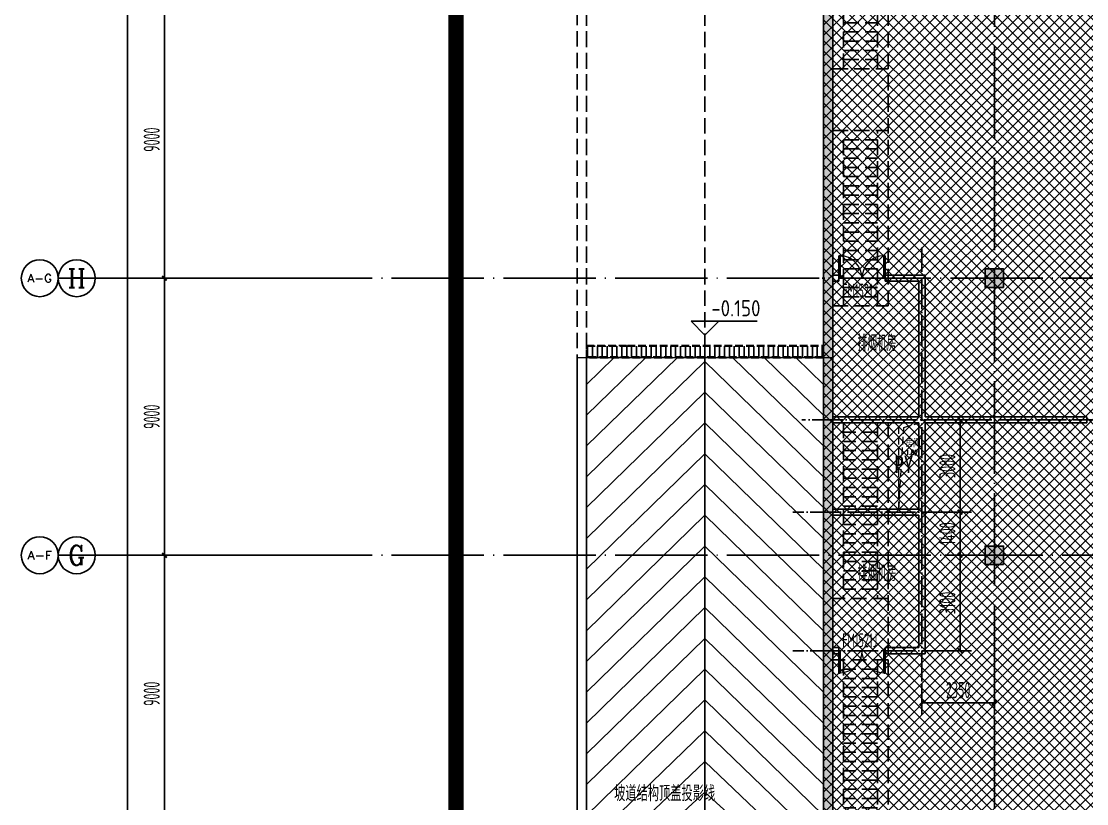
# Model space of a CAD drawing. Extents: x -473190 to 2138458, y -81875 to 2633646.
# Drawn here: x 423429 to 458037, y -8877 to 16538 of the extents above; entities that cross this region are included whole.
import ezdxf
from ezdxf.enums import TextEntityAlignment as Align

# ---------------------------------------------------------------- set-up
doc = ezdxf.new("R2010")
doc.units = 0
doc.header["$LTSCALE"] = 1000
for name, pattern in [('ACAD_ISO05W100', [34, 24, -3, 0.5, -3, 0.5, -3]), ('DASH', [0.35, 0.25, -0.1]), ('DOTE', [2.42, 2, -0.2, 0.02, -0.2])]:
    doc.linetypes.add(name, pattern=pattern)
for name, color, linetype in [('03小品', 2, 'Continuous'), ('A-COLUMN', 2, 'Continuous'), ('A-REDLINE', 1, 'ACAD_ISO05W100'), ('A-ROOM_NAME', 23, 'Continuous'), ('A-SPACE_SHAR', 4, 'Continuous'), ('A-STAIR', 3, 'Continuous'), ('A-WALL', 2, 'Continuous'), ('AXIS', 3, 'Continuous'), ('AXIS_TEXT', 7, 'Continuous'), ('DIM_ELEV', 3, 'Continuous'), ('DIM_SYMB', 3, 'Continuous'), ('DOOR_FIRE', 4, 'Continuous'), ('DOOR_FIRE_TEXT', 7, 'Continuous'), ('DOTE', 1, 'DOTE'), ('PROMPT', 1, 'Continuous'), ('PUB_DIM', 3, 'Continuous'), ('PUB_HATCH', 8, 'Continuous'), ('PUB_TEXT', 7, 'Continuous'), ('RF-QT', 30, 'Continuous'), ('SPACE', 7, 'Continuous'), ('雨棚投影', 147, 'Continuous')]:
    doc.layers.add(name, color=color, linetype=linetype)
doc.layers.add('HOLE', color=52, linetype='Continuous', lineweight=15)
doc.styles.add('8B2_01', font='simhei.ttf', dxfattribs={"width": 0.8})
doc.styles.add('8B2_02', font='tssdeng.shx', dxfattribs={"width": 0.6, "bigfont": 'TSSDCHN.shx'})
doc.styles.add('_TCH_AXIS', font='COMPLEX', dxfattribs={"bigfont": 'GBCBIG'})
doc.styles.add('_TCH_DIM_T3', font='tssdeng.shx', dxfattribs={"width": 0.564706, "bigfont": '@@@tssdchn.shx'})
doc.styles.add('_TCH_SPACE', font='SIMPLEX', dxfattribs={"height": 5, "bigfont": 'GBCBIG'})
doc.styles.add('_TCH_WINDOW', font='tssdeng.shx', dxfattribs={"width": 0.8, "height": 3.5, "bigfont": 'tssdchn.shx'})
doc.styles.add('COMPLEX', font='COMPLEX.shx', dxfattribs={"width": 0.65})
doc.styles.get("Standard").update_dxf_attribs({"font": 'gbenor.shx', "bigfont": 'gbcbig.shx'})
doc.dimstyles.new('_TCH_ARCH&&150', dxfattribs={"dimtxt": 525, "dimasz": 150, "dimexe": 375, "dimexo": 450, "dimgap": 150, "dimtad": 1, "dimdec": 0, "dimzin": 0, "dimdsep": 46, "dimtxsty": '_TCH_DIM_T3', "dimblk": 'ARCHTICK', "dimcen": 0.09, "dimclrt": 7, "dimazin": 2, "dimtfac": 1, "dimtdec": 0, "dimtix": 1, "dimtmove": 2, "dimatfit": 3, "dimfxl": 0, "dimtolj": 1, "dimtzin": 0, "dimarcsym": 0})

# ---------------------------------------------------------------- blocks, each defined once
blk = doc.blocks.new('坡道')
at = {"layer": '雨棚投影', "linetype": 'DASH', "lineweight": -3, "ltscale": 2}
for p, q in [((-153487, -490001), (-153487, -497701)), ((-138368, -493850), (-175993, -493851))]:
    blk.add_line(p, q, dxfattribs=at)
for points in [[(-138368, -490000), (-175993, -490001), (-175993, -497701), (-138368, -497700)], [(-138368, -498000), (-138368, -497701), (-175993, -497701), (-175993, -498000)]]:
    blk.add_lwpolyline(points, close=True, dxfattribs=at)
blk = doc.blocks.new('自行车坡道')
at = {"layer": 'A-STAIR'}
for p, q in [((-72448, -339871), (-67495, -339871)), ((-67495, -341671), (-67495, -339871)), ((-72119, -340221), (-67495, -340221)), ((-71995, -340353), (-71995, -340221)), ((-71695, -340638), (-71695, -340221)), ((-71395, -340993), (-71395, -340221)), ((-71095, -341321), (-71095, -340221)), ((-70795, -341321), (-70795, -340221)), ((-70495, -341321), (-70495, -340221)), ((-70195, -341321), (-70195, -340221)), ((-69895, -341321), (-69895, -340221)), ((-69595, -341321), (-69595, -340221)), ((-69295, -341321), (-69295, -340221)), ((-68995, -341321), (-68995, -340221)), ((-68695, -341321), (-68695, -340221)), ((-68395, -341321), (-68395, -340221)), ((-68095, -341321), (-68095, -340221)), ((-67795, -341321), (-67795, -340221)), ((-71095, -341321), (-67495, -341321)), ((-70759, -341671), (-67495, -341671))]:
    blk.add_line(p, q, dxfattribs=at)
at = {"layer": 'DIM_SYMB'}
blk.add_lwpolyline([(-72776, -339521), (-71718, -340648), (-71513, -340560), (-71768, -340902), (-71564, -340812), (-70507, -341939)], dxfattribs=at)
at = {"layer": '雨棚投影', "color": 252, "linetype": 'DASH', "lineweight": -3, "ltscale": 2}
for p, q in [((-96295, -339871), (-72448, -339871)), ((-96295, -341671), (-96295, -339871)), ((-90595, -341671), (-90595, -339871)), ((-88595, -341671), (-88595, -339871)), ((-82895, -341671), (-82895, -339871)), ((-80895, -341671), (-80895, -339871)), ((-75195, -341671), (-75195, -339871)), ((-73195, -341671), (-73195, -339871)), ((-96295, -340221), (-90595, -340221)), ((-95995, -341321), (-95995, -340221)), ((-95695, -341321), (-95695, -340221)), ((-95395, -341321), (-95395, -340221)), ((-95095, -341321), (-95095, -340221)), ((-94795, -341321), (-94795, -340221)), ((-94495, -341321), (-94495, -340221)), ((-94195, -341321), (-94195, -340221)), ((-93895, -341321), (-93895, -340221)), ((-93595, -341321), (-93595, -340221)), ((-93295, -341321), (-93295, -340221)), ((-92995, -341321), (-92995, -340221)), ((-92695, -341321), (-92695, -340221)), ((-92395, -341321), (-92395, -340221)), ((-92095, -341321), (-92095, -340221)), ((-91795, -341321), (-91795, -340221)), ((-91495, -341321), (-91495, -340221)), ((-91195, -341321), (-91195, -340221)), ((-90895, -341321), (-90895, -340221)), ((-88595, -340221), (-82895, -340221)), ((-88295, -341321), (-88295, -340221)), ((-87995, -341321), (-87995, -340221)), ((-87695, -341321), (-87695, -340221)), ((-87395, -341321), (-87395, -340221)), ((-87095, -341321), (-87095, -340221)), ((-86795, -341321), (-86795, -340221)), ((-86495, -341321), (-86495, -340221)), ((-86195, -341321), (-86195, -340221)), ((-85895, -341321), (-85895, -340221)), ((-85595, -341321), (-85595, -340221)), ((-85295, -341321), (-85295, -340221)), ((-84995, -341321), (-84995, -340221)), ((-84695, -341321), (-84695, -340221)), ((-84395, -341321), (-84395, -340221)), ((-84095, -341321), (-84095, -340221)), ((-83795, -341321), (-83795, -340221)), ((-83495, -341321), (-83495, -340221)), ((-83195, -341321), (-83195, -340221)), ((-80895, -340221), (-75195, -340221)), ((-80595, -341321), (-80595, -340221)), ((-80295, -341321), (-80295, -340221)), ((-79995, -341321), (-79995, -340221)), ((-79695, -341321), (-79695, -340221)), ((-79395, -341321), (-79395, -340221)), ((-79095, -341321), (-79095, -340221)), ((-78795, -341321), (-78795, -340221)), ((-78495, -341321), (-78495, -340221)), ((-78195, -341321), (-78195, -340221)), ((-77895, -341321), (-77895, -340221)), ((-77595, -341321), (-77595, -340221)), ((-77295, -341321), (-77295, -340221)), ((-76995, -341321), (-76995, -340221)), ((-76695, -341321), (-76695, -340221)), ((-76395, -341321), (-76395, -340221)), ((-76095, -341321), (-76095, -340221)), ((-75795, -341321), (-75795, -340221)), ((-75495, -341321), (-75495, -340221)), ((-73195, -340221), (-72119, -340221)), ((-72895, -341321), (-72895, -340221)), ((-72595, -341321), (-72595, -340221)), ((-72295, -341321), (-72295, -340221)), ((-71995, -341321), (-71995, -340353)), ((-71695, -341321), (-71695, -340869)), ((-71395, -341321), (-71395, -340993)), ((-96295, -341321), (-90595, -341321)), ((-88595, -341321), (-82895, -341321)), ((-80895, -341321), (-75195, -341321)), ((-73195, -341321), (-71095, -341321)), ((-96295, -341671), (-70759, -341671))]:
    blk.add_line(p, q, dxfattribs=at)
blk = doc.blocks.new('_AXISO')
blk.add_circle((0, 0), 0.5)
at = {"layer": 'AXIS_TEXT', "style": 'COMPLEX', "width": 1.041667}
blk.add_attdef('A', text='', height=0.56, dxfattribs=at).set_placement((-0.25, -0.28), (0.25, -0.28), align=Align.FIT)
blk = doc.blocks.new('_ArchTick')
at = {"color": 0, "linetype": 'ByBlock', "const_width": 0.4}
blk.add_lwpolyline([(-0.5, -0.5), (0.5, 0.5)], dxfattribs=at)
blk = doc.blocks.new('*D5322')
at = {"layer": 'AXIS', "color": 0, "lineweight": -2, "transparency": 16777216}
for p, q in [((-298298, -3257), (-303173, -3257)), ((-302798, -204257), (-302798, -3257)), ((-298298, -204257), (-303173, -204257))]:
    blk.add_line(p, q, dxfattribs=at)
at = {"layer": 'Defpoints', "color": 0, "transparency": 16777216}
for p in [(-302798, -3257), (-297848, -3257), (-297848, -204257)]:
    blk.add_point(p, dxfattribs=at)
at = {"layer": 'AXIS', "color": 0, "lineweight": -2, "transparency": 16777216, "xscale": 150, "yscale": 150, "zscale": 150}
for p, rotation in [((-302798, -3257), 90), ((-302798, -204257), 270)]:
    blk.add_blockref('_ArchTick', p, dxfattribs=dict(at, rotation=rotation))
at = {"layer": 'AXIS', "color": 7, "transparency": 16777216, "insert": (-303211, -103757), "char_height": 525, "attachment_point": 5, "rotation": 90, "style": '_TCH_DIM_T3'}
blk.add_mtext('\\A1;201000', dxfattribs=at)
blk = doc.blocks.new('*D5328')
at = {"layer": 'AXIS', "color": 0, "lineweight": -2, "transparency": 16777216}
for p, q in [((-298298, -156257), (-301973, -156257)), ((-301598, -165257), (-301598, -156257)), ((-298298, -165257), (-301973, -165257))]:
    blk.add_line(p, q, dxfattribs=at)
at = {"layer": 'Defpoints', "color": 0, "transparency": 16777216}
for p in [(-301598, -156257), (-297848, -156257), (-297848, -165257)]:
    blk.add_point(p, dxfattribs=at)
at = {"layer": 'AXIS', "color": 0, "lineweight": -2, "transparency": 16777216, "xscale": 150, "yscale": 150, "zscale": 150}
for p, rotation in [((-301598, -156257), 90), ((-301598, -165257), 270)]:
    blk.add_blockref('_ArchTick', p, dxfattribs=dict(at, rotation=rotation))
at = {"layer": 'AXIS', "color": 7, "transparency": 16777216, "insert": (-302011, -160757), "char_height": 525, "attachment_point": 5, "rotation": 90, "style": '_TCH_DIM_T3'}
blk.add_mtext('\\A1;9000', dxfattribs=at)
blk = doc.blocks.new('*D5329')
at = {"layer": 'AXIS', "color": 0, "lineweight": -2, "transparency": 16777216}
for p, q in [((-298298, -147257), (-301973, -147257)), ((-301598, -156257), (-301598, -147257)), ((-298298, -156257), (-301973, -156257))]:
    blk.add_line(p, q, dxfattribs=at)
at = {"layer": 'Defpoints', "color": 0, "transparency": 16777216}
for p in [(-301598, -147257), (-297848, -147257), (-297848, -156257)]:
    blk.add_point(p, dxfattribs=at)
at = {"layer": 'AXIS', "color": 0, "lineweight": -2, "transparency": 16777216, "xscale": 150, "yscale": 150, "zscale": 150}
for p, rotation in [((-301598, -147257), 90), ((-301598, -156257), 270)]:
    blk.add_blockref('_ArchTick', p, dxfattribs=dict(at, rotation=rotation))
at = {"layer": 'AXIS', "color": 7, "transparency": 16777216, "insert": (-302011, -151757), "char_height": 525, "attachment_point": 5, "rotation": 90, "style": '_TCH_DIM_T3'}
blk.add_mtext('\\A1;9000', dxfattribs=at)
blk = doc.blocks.new('*D5330')
at = {"layer": 'AXIS', "color": 0, "lineweight": -2, "transparency": 16777216}
for p, q in [((-298298, -138257), (-301973, -138257)), ((-301598, -147257), (-301598, -138257)), ((-298298, -147257), (-301973, -147257))]:
    blk.add_line(p, q, dxfattribs=at)
at = {"layer": 'Defpoints', "color": 0, "transparency": 16777216}
for p in [(-301598, -138257), (-297848, -138257), (-297848, -147257)]:
    blk.add_point(p, dxfattribs=at)
at = {"layer": 'AXIS', "color": 0, "lineweight": -2, "transparency": 16777216, "xscale": 150, "yscale": 150, "zscale": 150}
for p, rotation in [((-301598, -138257), 90), ((-301598, -147257), 270)]:
    blk.add_blockref('_ArchTick', p, dxfattribs=dict(at, rotation=rotation))
at = {"layer": 'AXIS', "color": 7, "transparency": 16777216, "insert": (-302011, -142757), "char_height": 525, "attachment_point": 5, "rotation": 90, "style": '_TCH_DIM_T3'}
blk.add_mtext('\\A1;9000', dxfattribs=at)
blk = doc.blocks.new('*D5409')
at = {"layer": 'AXIS', "color": 0, "lineweight": -2, "transparency": 16777216}
for p, q in [((-298298, 4193), (-303173, 4193)), ((-302798, -204257), (-302798, 4193)), ((-298298, -204257), (-303173, -204257))]:
    blk.add_line(p, q, dxfattribs=at)
at = {"layer": 'Defpoints', "color": 0, "transparency": 16777216}
for p in [(-302798, 4193), (-297848, 4193), (-297848, -204257)]:
    blk.add_point(p, dxfattribs=at)
at = {"layer": 'AXIS', "color": 0, "lineweight": -2, "transparency": 16777216, "xscale": 150, "yscale": 150, "zscale": 150}
for p, rotation in [((-302798, 4193), 90), ((-302798, -204257), 270)]:
    blk.add_blockref('_ArchTick', p, dxfattribs=dict(at, rotation=rotation))
at = {"layer": 'AXIS', "color": 7, "transparency": 16777216, "insert": (-303211, -100032), "char_height": 525, "attachment_point": 5, "rotation": 90, "style": '_TCH_DIM_T3'}
blk.add_mtext('\\A1;208450', dxfattribs=at)
blk = doc.blocks.new('*D5415')
at = {"layer": 'AXIS', "color": 0, "lineweight": -2, "transparency": 16777216}
for p, q in [((-298298, -156257), (-301973, -156257)), ((-301598, -165257), (-301598, -156257)), ((-298298, -165257), (-301973, -165257))]:
    blk.add_line(p, q, dxfattribs=at)
at = {"layer": 'Defpoints', "color": 0, "transparency": 16777216}
for p in [(-301598, -156257), (-297848, -156257), (-297848, -165257)]:
    blk.add_point(p, dxfattribs=at)
at = {"layer": 'AXIS', "color": 0, "lineweight": -2, "transparency": 16777216, "xscale": 150, "yscale": 150, "zscale": 150}
for p, rotation in [((-301598, -156257), 90), ((-301598, -165257), 270)]:
    blk.add_blockref('_ArchTick', p, dxfattribs=dict(at, rotation=rotation))
at = {"layer": 'AXIS', "color": 7, "transparency": 16777216, "insert": (-302011, -160757), "char_height": 525, "attachment_point": 5, "rotation": 90, "style": '_TCH_DIM_T3'}
blk.add_mtext('\\A1;9000', dxfattribs=at)
blk = doc.blocks.new('*D5416')
at = {"layer": 'AXIS', "color": 0, "lineweight": -2, "transparency": 16777216}
for p, q in [((-298298, -147257), (-301973, -147257)), ((-301598, -156257), (-301598, -147257)), ((-298298, -156257), (-301973, -156257))]:
    blk.add_line(p, q, dxfattribs=at)
at = {"layer": 'Defpoints', "color": 0, "transparency": 16777216}
for p in [(-301598, -147257), (-297848, -147257), (-297848, -156257)]:
    blk.add_point(p, dxfattribs=at)
at = {"layer": 'AXIS', "color": 0, "lineweight": -2, "transparency": 16777216, "xscale": 150, "yscale": 150, "zscale": 150}
for p, rotation in [((-301598, -147257), 90), ((-301598, -156257), 270)]:
    blk.add_blockref('_ArchTick', p, dxfattribs=dict(at, rotation=rotation))
at = {"layer": 'AXIS', "color": 7, "transparency": 16777216, "insert": (-302011, -151757), "char_height": 525, "attachment_point": 5, "rotation": 90, "style": '_TCH_DIM_T3'}
blk.add_mtext('\\A1;9000', dxfattribs=at)
blk = doc.blocks.new('*D5417')
at = {"layer": 'AXIS', "color": 0, "lineweight": -2, "transparency": 16777216}
for p, q in [((-298298, -138257), (-301973, -138257)), ((-301598, -147257), (-301598, -138257)), ((-298298, -147257), (-301973, -147257))]:
    blk.add_line(p, q, dxfattribs=at)
at = {"layer": 'Defpoints', "color": 0, "transparency": 16777216}
for p in [(-301598, -138257), (-297848, -138257), (-297848, -147257)]:
    blk.add_point(p, dxfattribs=at)
at = {"layer": 'AXIS', "color": 0, "lineweight": -2, "transparency": 16777216, "xscale": 150, "yscale": 150, "zscale": 150}
for p, rotation in [((-301598, -138257), 90), ((-301598, -147257), 270)]:
    blk.add_blockref('_ArchTick', p, dxfattribs=dict(at, rotation=rotation))
at = {"layer": 'AXIS', "color": 7, "transparency": 16777216, "insert": (-302011, -142757), "char_height": 525, "attachment_point": 5, "rotation": 90, "style": '_TCH_DIM_T3'}
blk.add_mtext('\\A1;9000', dxfattribs=at)
blk = doc.blocks.new('*D5482')
at = {"layer": 'Defpoints', "color": 0, "transparency": 16777216}
for p in [(-19023, -134900), (-18089, -134900), (-19023, -137900)]:
    blk.add_point(p, dxfattribs=at)
at = {"layer": 'PUB_DIM', "color": 0, "lineweight": -2, "transparency": 16777216}
for p, q in [((-18573, -134900), (-17714, -134900)), ((-18089, -137900), (-18089, -134900)), ((-18573, -137900), (-17714, -137900))]:
    blk.add_line(p, q, dxfattribs=at)
at = {"layer": 'PUB_DIM', "color": 0, "lineweight": -2, "transparency": 16777216, "xscale": 150, "yscale": 150, "zscale": 150}
for p, rotation in [((-18089, -134900), 90), ((-18089, -137900), 270)]:
    blk.add_blockref('_ArchTick', p, dxfattribs=dict(at, rotation=rotation))
at = {"layer": 'PUB_DIM', "color": 7, "transparency": 16777216, "insert": (-18501, -136400), "char_height": 525, "attachment_point": 5, "rotation": 90, "style": '_TCH_DIM_T3'}
blk.add_mtext('\\A1;3000', dxfattribs=at)
blk = doc.blocks.new('*D5483')
at = {"layer": 'Defpoints', "color": 0, "transparency": 16777216}
for p in [(-19023, -137900), (-18089, -137900), (-19023, -139300)]:
    blk.add_point(p, dxfattribs=at)
at = {"layer": 'PUB_DIM', "color": 0, "lineweight": -2, "transparency": 16777216}
for p, q in [((-18573, -137900), (-17714, -137900)), ((-18089, -139300), (-18089, -137900)), ((-18573, -139300), (-17714, -139300))]:
    blk.add_line(p, q, dxfattribs=at)
at = {"layer": 'PUB_DIM', "color": 0, "lineweight": -2, "transparency": 16777216, "xscale": 150, "yscale": 150, "zscale": 150}
for p, rotation in [((-18089, -137900), 90), ((-18089, -139300), 270)]:
    blk.add_blockref('_ArchTick', p, dxfattribs=dict(at, rotation=rotation))
at = {"layer": 'PUB_DIM', "color": 7, "transparency": 16777216, "insert": (-18501, -138600), "char_height": 525, "attachment_point": 5, "rotation": 90, "style": '_TCH_DIM_T3'}
blk.add_mtext('\\A1;1400', dxfattribs=at)
blk = doc.blocks.new('*D5484')
at = {"layer": 'Defpoints', "color": 0, "transparency": 16777216}
for p in [(-19023, -139300), (-18089, -139300), (-19023, -142400)]:
    blk.add_point(p, dxfattribs=at)
at = {"layer": 'PUB_DIM', "color": 0, "lineweight": -2, "transparency": 16777216}
for p, q in [((-18573, -139300), (-17714, -139300)), ((-18089, -142400), (-18089, -139300)), ((-18573, -142400), (-17714, -142400))]:
    blk.add_line(p, q, dxfattribs=at)
at = {"layer": 'PUB_DIM', "color": 0, "lineweight": -2, "transparency": 16777216, "xscale": 150, "yscale": 150, "zscale": 150}
for p, rotation in [((-18089, -139300), 90), ((-18089, -142400), 270)]:
    blk.add_blockref('_ArchTick', p, dxfattribs=dict(at, rotation=rotation))
at = {"layer": 'PUB_DIM', "color": 7, "transparency": 16777216, "insert": (-18501, -140850), "char_height": 525, "attachment_point": 5, "rotation": 90, "style": '_TCH_DIM_T3'}
blk.add_mtext('\\A1;3100', dxfattribs=at)
blk = doc.blocks.new('*D5485')
at = {"layer": 'Defpoints', "color": 0, "transparency": 16777216}
for p in [(-19325, -143028), (-16975, -143028), (-16975, -144093)]:
    blk.add_point(p, dxfattribs=at)
at = {"layer": 'PUB_DIM', "color": 0, "lineweight": -2, "transparency": 16777216}
for p, q in [((-19325, -143478), (-19325, -144468)), ((-16975, -143478), (-16975, -144468)), ((-19325, -144093), (-16975, -144093))]:
    blk.add_line(p, q, dxfattribs=at)
at = {"layer": 'PUB_DIM', "color": 0, "lineweight": -2, "transparency": 16777216, "xscale": 150, "yscale": 150, "zscale": 150, "rotation": 180}
blk.add_blockref('_ArchTick', (-19325, -144093), dxfattribs=at)
at = {"layer": 'PUB_DIM', "color": 0, "lineweight": -2, "transparency": 16777216, "xscale": 150, "yscale": 150, "zscale": 150}
blk.add_blockref('_ArchTick', (-16975, -144093), dxfattribs=at)
at = {"layer": 'PUB_DIM', "color": 7, "transparency": 16777216, "insert": (-18150, -143681), "char_height": 525, "attachment_point": 5, "style": '_TCH_DIM_T3'}
blk.add_mtext('\\A1;2350', dxfattribs=at)
blk = doc.blocks.new('A$C24876B27')
at = {"layer": 'A-SPACE_SHAR'}
for p, q in [((0.412, 17.195), (-7.112, 4.081)), ((0.672, 17.045), (-6.852, 3.931)), ((7.611, 13.064), (0.412, 17.195)), ((-3.513, 2.015), (4.011, 15.129)), ((7.351, 13.213), (-0.173, 0.1)), ((7.611, 13.064), (0.087, -0.05)), ((-7.112, 4.081), (0.087, -0.05))]:
    blk.add_line(p, q, dxfattribs=at)
for points in [[(0.239, 16.292), (1.446, 16.601)], [(-0.258, 15.424), (2.336, 16.09)], [(-0.756, 14.557), (3.227, 15.579)], [(-1.254, 13.689), (3.952, 15.026), (5.425, 9.858)], [(4.796, 14.679), (5.923, 10.725)], [(-1.751, 12.822), (3.454, 14.159), (4.927, 8.99)], [(5.686, 14.168), (6.42, 11.592)], [(6.577, 13.657), (6.918, 12.46)], [(-2.249, 11.955), (2.957, 13.291), (4.43, 8.123)], [(-2.747, 11.087), (2.459, 12.424), (3.932, 7.255)], [(-3.244, 10.22), (1.961, 11.557), (3.435, 6.388)], [(-3.742, 9.353), (1.464, 10.689), (2.937, 5.521)], [(-4.24, 8.485), (0.966, 9.822), (2.439, 4.653)], [(-4.737, 7.618), (0.468, 8.955), (1.942, 3.786)], [(-5.235, 6.75), (-0.029, 8.087), (1.444, 2.918)], [(-5.733, 5.883), (-0.527, 7.22), (0.946, 2.051)], [(-6.23, 5.016), (-1.025, 6.352), (0.449, 1.184)], [(-6.728, 4.148), (-1.522, 5.485), (-0.049, 0.316)], [(-6.202, 3.558), (-2.02, 4.618), (-0.824, 0.473)], [(-5.334, 3.061), (-2.518, 3.75), (-1.691, 0.97)], [(-4.467, 2.563), (-3.015, 2.883), (-2.559, 1.468)]]:
    blk.add_lwpolyline(points, dxfattribs=at)
blk = doc.blocks.new('A$C031B73C8')
at = {"layer": 'HOLE', "linetype": 'DASH'}
blk.add_lwpolyline([(-3100, -156150), (-2450, -156150), (-2450, -158950), (-3100, -158950)], close=True, dxfattribs=at)
blk.add_lwpolyline([(-3100, -158950), (-2943.9, -156298.8), (-2450, -156150)], dxfattribs=at)
at = {"layer": 'SPACE', "style": '_TCH_SPACE'}
blk.add_text('房间', height=241.13, dxfattribs=at).set_placement((-2880.3, -156935.1))
at = {"layer": 'SPACE', "style": '_TCH_SPACE', "width": 0.705882}
blk.add_text('1.82', height=148.75, dxfattribs=at).set_placement((-2877.4, -157184.5))
blk = doc.blocks.new('ADFASDF')
h = blk.add_hatch()
h.set_pattern_fill('ANSI37', color=8, scale=150)
h.set_pattern_definition([(45, (0, 0), (-168.3798, 168.3798), []), (135, (0, 0), (-168.3798, -168.3798), [])])
h.paths.add_polyline_path([(521397, 239186), (521397, 224886), (539697, 224886), (539697, 169261), (524947, 169261), (524947, 171211), (527822, 171211), (527922, 176611), (501318, 176611), (501125, 109884), (530547, 109887), (530547, 107449), (538188, 100503), (536147, 98236), (540086, 94690), (517812, 69953), (517812, 59790), (482108, 20136), (405247, 20136), (405247, 26086), (391997, 40436), (391997, 64736), (399997, 64738), (399997, 239186), (409022, 239186)])
blk.add_lwpolyline([(539697, 224886), (539697, 169261), (524947, 169261), (524947, 171211), (527822, 171211), (527922, 176611), (501318, 176611), (501125, 109884), (530547, 109887), (530547, 107449), (538188, 100503), (536147, 98236), (540086, 94690), (517812, 69953), (517812, 59790), (482108, 20136), (405247, 20136), (405247, 26086), (391997, 40436), (391997, 64736), (399997, 64738), (399997, 239186)])
blk = doc.blocks.new('$DorLib2D$00000002')
for p, q in [((-0.5, 0), (-0.5, 0.4875)), ((-0.475, 0.4875), (-0.5, 0.4875)), ((-0.475, 0), (-0.475, 0.4875)), ((0.475, 0), (0.475, 0.4875)), ((0.475, 0.4875), (0.5, 0.4875)), ((0.5, 0), (0.5, 0.4875)), ((-0.5, 0), (-0.475, 0)), ((0.5, 0), (0.475, 0))]:
    blk.add_line(p, q)
at = {"lineweight": 13}
for centre, start, end in [((-0.4875, 0), 0, 88.53072), ((0.4875, 0), 91.46928, 180)]:
    blk.add_arc(centre, 0.4875, start, end, dxfattribs=at)
blk = doc.blocks.new('_FZH')
blk.add_lwpolyline([(-0.5, -0.5), (0.5, -0.5), (0.5, 0.5), (-0.5, 0.5)], close=True)
at = {"layer": 'PUB_HATCH'}
blk.add_solid([(-0.5, -0.5), (0.5, -0.5), (-0.5, 0.5), (0.5, 0.5)], dxfattribs=at)
blk = doc.blocks.new('A$C4F5A101F')
at = {"layer": 'AXIS'}
for p, q in [((-297848.4, -147257.4), (-305048.4, -147257.4)), ((-297848.4, -147257.4), (-303848.4, -147257.4)), ((-297848.4, -156257.4), (-305048.4, -156257.4)), ((-297848.4, -156257.4), (-303848.4, -156257.4))]:
    blk.add_line(p, q, dxfattribs=at)
at = {"layer": 'DOTE', "color": 127, "linetype": 'DOTE', "ltscale": 1.5}
for p, q in [((-279889.7, 16373.7), (-279889.7, -213765.2)), ((-274639.7, 16373.7), (-274639.7, -213765.2))]:
    blk.add_line(p, q, dxfattribs=at)
at = {"layer": 'DOTE', "color": 16, "linetype": 'DOTE', "ltscale": 1.5}
for p, q in [((-297848.4, -147257.4), (-39660.8, -147257.4)), ((-297848.4, -156257.4), (-173939.7, -156257.4))]:
    blk.add_line(p, q, dxfattribs=at)
at = {"layer": 'AXIS'}
ref = blk.add_blockref('_AXISO', (-305648.4, -147257.4), dxfattribs=dict(at, xscale=1200, yscale=1200, zscale=1200))
ref.add_attrib('A', 'A-G', dxfattribs={"layer": 'AXIS_TEXT', "height": 258.24, "style": '_TCH_AXIS'}).set_placement((-306048, -147386.5), (-305248.7, -147386.5), align=Align.FIT)
ref = blk.add_blockref('_AXISO', (-304448.4, -147257.4), dxfattribs=dict(at, xscale=1200, yscale=1200, zscale=1200))
ref.add_attrib('A', 'H', dxfattribs={"layer": 'AXIS_TEXT', "height": 608.3, "style": '_TCH_AXIS'}).set_placement((-304738, -147561.5), (-304158.7, -147561.5), align=Align.FIT)
ref = blk.add_blockref('_AXISO', (-305648.4, -156257.4), dxfattribs=dict(at, xscale=1200, yscale=1200, zscale=1200))
ref.add_attrib('A', 'A-F', dxfattribs={"layer": 'AXIS_TEXT', "height": 265.63, "style": '_TCH_AXIS'}).set_placement((-306046.8, -156390.2), (-305249.9, -156390.2), align=Align.FIT)
ref = blk.add_blockref('_AXISO', (-304448.4, -156257.4), dxfattribs=dict(at, xscale=1200, yscale=1200, zscale=1200))
ref.add_attrib('A', 'G', dxfattribs={"layer": 'AXIS_TEXT', "height": 637.8, "style": '_TCH_AXIS'}).set_placement((-304721.7, -156576.3), (-304175, -156576.3), align=Align.FIT)
for p1, p2, distance, picture, middle in [((-297848.4, -204257.4), (-297848.4, 4192.6), 4950, '*D5409', (-303210.9, -100032.4)), ((-297848.4, -204257.4), (-297848.4, -3257.4), 4950, '*D5322', (-303210.9, -103757.4)), ((-297848.4, -147257.4), (-297848.4, -138257.4), 3750, '*D5330', (-302010.9, -142757.4)), ((-297848.4, -147257.4), (-297848.4, -138257.4), 3750, '*D5417', (-302010.9, -142757.4)), ((-297848.4, -156257.4), (-297848.4, -147257.4), 3750, '*D5329', (-302010.9, -151757.4)), ((-297848.4, -156257.4), (-297848.4, -147257.4), 3750, '*D5416', (-302010.9, -151757.4)), ((-297848.4, -165257.4), (-297848.4, -156257.4), 3750, '*D5328', (-302010.9, -160757.4)), ((-297848.4, -165257.4), (-297848.4, -156257.4), 3750, '*D5415', (-302010.9, -160757.4))]:
    dim = blk.add_aligned_dim(p1=p1, p2=p2, distance=distance, dimstyle='_TCH_ARCH&&150', dxfattribs=at)
    dim.commit()
    dim.dimension.update_dxf_attribs({"geometry": picture, "text_midpoint": middle})
blk = doc.blocks.new('A$C2B5B1B2C')
at = {"layer": 'DOTE', "linetype": 'DOTE', "ltscale": 0.5}
for p, q in [((-19325, -143400), (-19325, -129300)), ((-1325, -134900), (-23225, -134900)), ((-18325, -137900), (-23525, -137900)), ((-18325, -142400), (-23525, -142400))]:
    blk.add_line(p, q, dxfattribs=at)
at = {"layer": 'PUB_DIM'}
for p1, p2, distance, picture, middle in [((-19022.5, -137900), (-19022.5, -134900), -933.9, '*D5482', (-18501.1, -136400)), ((-19022.5, -139300), (-19022.5, -137900), -933.9, '*D5483', (-18501.1, -138600)), ((-19022.5, -142400), (-19022.5, -139300), -933.9, '*D5484', (-18501.1, -140850)), ((-19325, -143028.3), (-16975, -143028.3), -1065, '*D5485', (-18150, -143680.8))]:
    dim = blk.add_aligned_dim(p1=p1, p2=p2, distance=distance, dimstyle='_TCH_ARCH&&150', dxfattribs=at)
    dim.commit()
    dim.dimension.update_dxf_attribs({"geometry": picture, "text_midpoint": middle})

msp = doc.modelspace()

# ---------------------------------------------------------------- hatches: boundary and pattern name
at = {"layer": '03小品', "linetype": 'DASH'}
h = msp.add_hatch(dxfattribs=at)
h.set_pattern_fill('ANSI31', color=8, scale=100, angle=585, style=0)
h.set_pattern_definition([(270, (-2643480.82, -761134.56), (158.75, -1e-13), [])])
h.paths.add_polyline_path([(449457.1, 5641.4), (449457.1, 5981.4), (441817.1, 5981.4), (441817.1, 5641.4)])
at = {"layer": 'PUB_HATCH'}
for points in [[(449787.2, 39892.4), (449487.2, 39892.4), (449487.2, 8192.4), (449787.2, 8192.4)], [(449787.2, 8192.4), (449487.2, 8192.4), (449487.2, 592.4), (449787.2, 592.4)], [(449787.2, 592.4), (449487.2, 592.4), (449487.2, -3907.6), (449787.2, -3907.6)], [(449487.2, -9507.6), (449787.2, -9507.6), (449787.2, -3907.6), (449487.2, -3907.6)]]:
    msp.add_hatch(color=256, dxfattribs=at).paths.add_polyline_path(points)

# ---------------------------------------------------------------- linework, layer by layer
at = {"layer": '03小品', "color": 4, "linetype": 'DASH'}
msp.add_lwpolyline([(443120.2, 6011.4), (449487.1, 6011.4), (449487.1, 5611.4), (441787.1, 5611.4), (441787.1, 6011.4), (443120.2, 6011.4)], dxfattribs=at)
msp.add_lwpolyline([(443120.2, 5981.4), (449457.1, 5981.4), (449457.1, 5641.4), (441817.1, 5641.4), (441817.1, 5981.4)], close=True, dxfattribs=at)
at = {"layer": 'A-REDLINE', "const_width": 500, "flags": 128}
msp.add_lwpolyline([(437553.5, 184610.6), (451649.1, 183236.2), (465777.4, 182253.8), (479927.5, 181664), (494088.5, 181467.4), (569667.9, 181467.4), (645247.3, 181467.4), (652717.3, 181281.3), (660168.7, 180723.4), (667583.2, 179795.1), (674942.2, 178498.7), (682227.5, 176837.5), (689421, 174815.5), (696505, 172437.8), (703461.7, 169710.2), (710274, 166639.6), (716924.9, 163233.6), (723397.9, 159500.5), (729676.9, 155449.8), (658092.8, 76795.5), (586508.7, -1858.7), (514924.6, -80513), (437553.5, -58186.1), (437553.5, 63212.2)], close=True, dxfattribs=at)
at = {"layer": 'A-WALL'}
for p, q in [((449487.2, 39892.4), (449487.2, 8192.4)), ((449787.2, 39892.4), (449787.2, 8192.4)), ((449487.2, 8192.4), (449487.2, 592.4)), ((449987.2, 8292.4), (449787.2, 8292.4)), ((449787.2, 8192.4), (449787.2, 592.4)), ((449787.2, 8092.4), (449987.2, 8092.4)), ((449987.2, 8092.4), (449987.2, 8292.4)), ((452787.2, 8292.4), (451487.2, 8292.4)), ((451487.2, 8292.4), (451487.2, 8092.4)), ((451487.2, 8092.4), (452587.2, 8092.4)), ((452587.2, 8092.4), (452587.2, 3692.4)), ((452787.2, 8292.4), (452787.2, 3692.4)), ((452587.2, 3692.4), (449787.2, 3692.4)), ((449787.2, 3492.4), (449787.2, 3692.4)), ((452587.2, 3492.4), (449787.2, 3492.4)), ((452587.2, 3492.4), (452587.2, 692.4)), ((458037.2, 3692.4), (452787.2, 3692.4)), ((452787.2, 3492.4), (452787.2, 592.4)), ((452787.2, 3492.4), (458037.2, 3492.4)), ((458037.2, 3492.4), (458037.2, 3692.4)), ((452587.2, 692.4), (449787.2, 692.4)), ((449487.2, 592.4), (449487.2, -3907.6)), ((449787.2, 592.4), (449787.2, -3907.6)), ((452587.2, 492.4), (449787.2, 492.4)), ((452587.2, 492.4), (452587.2, -3807.6)), ((452787.2, 592.4), (452787.2, -4007.6)), ((449487.2, -3907.6), (449487.2, -9507.6)), ((449987.2, -3807.6), (449787.2, -3807.6)), ((449787.2, -3907.6), (449787.2, -9507.6)), ((449787.2, -4007.6), (449987.2, -4007.6)), ((449987.2, -4007.6), (449987.2, -3807.6)), ((452587.2, -3807.6), (451487.2, -3807.6)), ((451487.2, -3807.6), (451487.2, -4007.6)), ((451487.2, -4007.6), (452787.2, -4007.6))]:
    msp.add_line(p, q, dxfattribs=at)
at = {"layer": 'DIM_ELEV'}
for p, q in [((445637.1, 6347.5), (445187.1, 6797.5)), ((445187.1, 6797.5), (447331.4, 6797.5)), ((445637.1, 6347.5), (446087.1, 6797.5))]:
    msp.add_line(p, q, dxfattribs=at)
at = {"layer": 'PROMPT'}
for p, q in [((449468.2, 8173.4), (449506.2, 8211.4)), ((449468.2, 8211.4), (449506.2, 8173.4))]:
    msp.add_line(p, q, dxfattribs=at)
msp.add_lwpolyline([(449468.2, 8173.4), (449506.2, 8173.4), (449506.2, 8211.4), (449468.2, 8211.4)], close=True, dxfattribs=at)

# ---------------------------------------------------------------- block references
for name, p in [('ADFASDF', (49490, -74243.9)), ('A$C2B5B1B2C', (472012.2, 138492.4)), ('A$C031B73C8', (455037.2, 159642.4))]:
    msp.add_blockref(name, p)
at = {"xscale": -1}
for p, rotation in [((791457.8, 103587.3), 270), ((109916.7, -92802.6), 90)]:
    msp.add_blockref('自行车坡道', p, dxfattribs=dict(at, rotation=rotation))
at = {"rotation": 270}
msp.add_blockref('坡道', (939487.6, -147875.2), dxfattribs=at)
at = {"xscale": 1000, "yscale": 1000, "zscale": 1000, "rotation": 29.84476659675438}
msp.add_blockref('A$C24876B27', (449687.2, -9507.6, 0), dxfattribs=at)
at = {"layer": 'A-COLUMN', "xscale": 600, "yscale": 600, "zscale": 600, "rotation": 90}
for p in [(455037.2, 8192.4), (455037.2, -807.6)]:
    msp.add_blockref('_FZH', p, dxfattribs=at)
at = {"layer": 'DOOR_FIRE'}
ref = msp.add_blockref('$DorLib2D$00000002', (450737.2, 8192.4), dxfattribs=dict(at, xscale=-1500, yscale=-1500, zscale=200, rotation=180))
ref.add_attrib('A', 'FM1521J', (450097.5, 7567.6), dxfattribs={"layer": 'DOOR_FIRE_TEXT', "height": 446.25, "style": '_TCH_WINDOW', "width": 0.564706})
ref = msp.add_blockref('$DorLib2D$00000002', (450737.2, -3907.6), dxfattribs=dict(at, xscale=-1500, yscale=1500, zscale=200, rotation=180))
ref.add_attrib('A', 'FM1521J', (450097.5, -3793.4), dxfattribs={"layer": 'DOOR_FIRE_TEXT', "height": 446.25, "style": '_TCH_WINDOW', "width": 0.564706})
at = {"layer": 'RF-QT'}
msp.add_blockref('A$C4F5A101F', (729676.9, 155449.8), dxfattribs=at)

# ---------------------------------------------------------------- texts
at = {"layer": 'A-ROOM_NAME', "style": '8B2_02', "width": 0.6}
for p in [(450593.6, 5820.1), (450594.1, -1654.6)]:
    msp.add_text('排烟机房', height=525, dxfattribs=at).set_placement(p)
at = {"layer": 'A-ROOM_NAME', "color": 1, "style": '8B2_01', "width": 0.8}
msp.add_text('PY', height=563.29, dxfattribs=at).set_placement((451790.6, 1867.3))
at = {"layer": 'PUB_TEXT'}
for s, height, p in [('-0.150', 525, (445842.3, 6955)), ('坡道结构顶盖投影线', 506.38, (442686.6, -8797.5))]:
    msp.add_text(s, height=height, dxfattribs=at).set_placement(p)

doc.saveas('drawing.dxf')
